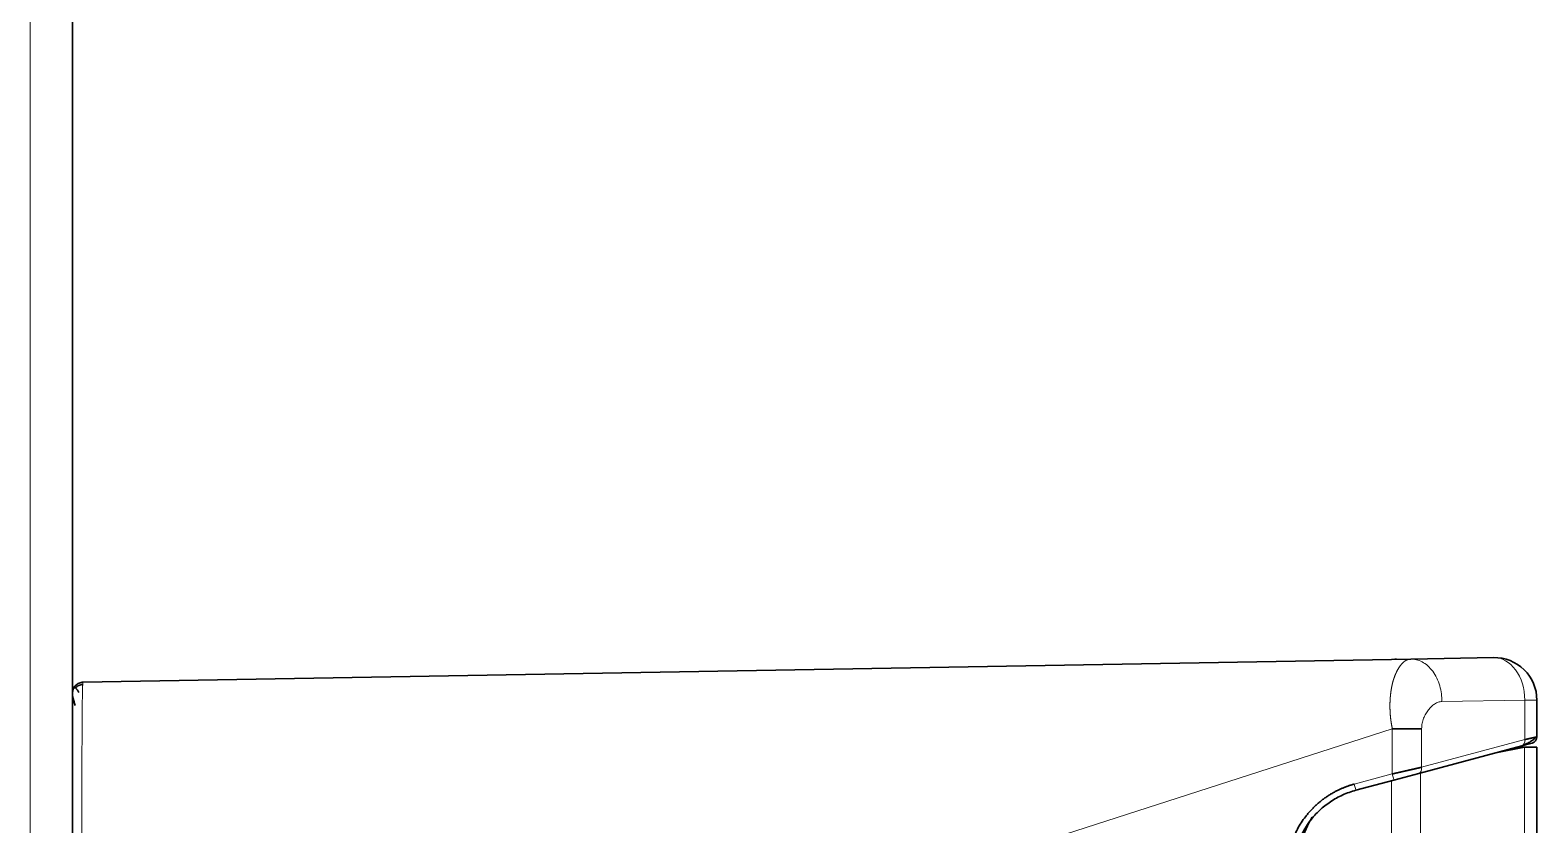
# Model space of a CAD drawing. Header units: inches. Extents: x -1096 to 3103, y -191 to 3207.
# Drawn here: x 3032.3 to 3103.3, y 1666.5 to 1703.9 of the extents above; entities that cross this region are included whole.
import ezdxf

# ---------------------------------------------------------------- set-up
doc = ezdxf.new("R2010")
doc.units = ezdxf.units.IN

msp = doc.modelspace()

# ---------------------------------------------------------------- linework, layer by layer
at = {"lineweight": 13}
for p, q in [((3032.306, 1895.141), (3032.306, 1263.141)), ((3102.739, 1672.362), (3098.835, 1672.294)), ((3102.739, 1672.362), (3103.306, 1672.362)), ((3102.739, 1672.362), (3102.739, 1670.498)), ((3096.495, 1671.013), (3034.819, 1651.136)), ((3096.495, 1671.013), (3096.495, 1668.88)), ((3097.876, 1669.195), (3097.876, 1671.013)), ((3097.876, 1669.195), (3102.739, 1670.498)), ((3102.72, 1670.141), (3102.72, 1494.441)), ((3094.701, 1668.399), (3096.495, 1668.88)), ((3096.454, 1668.559), (3096.454, 1495.55)), ((3097.824, 1668.926), (3097.824, 1495.414))]:
    msp.add_line(p, q, dxfattribs=at)
at = {"lineweight": 35}
for p, q in [((3034.306, 1895.141), (3034.306, 1263.141)), ((3034.797, 1673.202), (3097.367, 1674.294)), ((3101.271, 1674.362), (3097.367, 1674.294)), ((3103.306, 1670.627), (3103.306, 1672.362)), ((3096.495, 1671.013), (3097.876, 1671.013)), ((3102.601, 1670.208), (3097.738, 1668.905)), ((3102.72, 1670.141), (3101.287, 1669.856)), ((3102.35, 1670.141), (3102.72, 1670.141)), ((3102.601, 1670.208), (3103.084, 1670.337)), ((3103.306, 1670.141), (3102.72, 1670.141)), ((3103.306, 1670.141), (3103.306, 1494.441)), ((3096.565, 1668.59), (3094.771, 1668.11)), ((3096.565, 1668.59), (3097.738, 1668.905))]:
    msp.add_line(p, q, dxfattribs=at)
for centre, radius, start, end in [((3101.306, 1672.362), 2, 0, 91), ((3103.006, 1670.627), 0.3, 285, 0)]:
    msp.add_arc(centre, radius, start, end, dxfattribs=at)
at = {"lineweight": 13}
for centre, major_axis, ratio, start_param, end_param in [((3101.306, 1672.362), (-0.035, 2), 0.716249, 4.699887, 6.283185), ((3102.524, 1670.498), (-0.078, 0.29), 0.7041, 3.141593, 4.525918), ((3096.487, 1668.88), (-0.078, 0.29), 0.025286, 3.141593, 4.705614), ((3097.661, 1669.195), (0.078, -0.29), 0.7041, 0, 1.384325), ((3094.693, 1668.399), (0.078, -0.29), 0.025286, 0, 1.564021)]:
    msp.add_ellipse(centre, major_axis=major_axis, ratio=ratio, start_param=start_param, end_param=end_param, dxfattribs=at)
at = {"lineweight": 35}
msp.add_ellipse((3096.557, 1664.501), major_axis=(0, 4.5), ratio=0.999762, start_param=1.024827, end_param=1.570796, dxfattribs=at)
at = {"lineweight": 13}
for points, knots in [([(3096.495, 1671.013), (3096.494, 1671.02), (3096.49, 1671.036), (3096.486, 1671.058), (3096.481, 1671.081), (3096.476, 1671.104), (3096.472, 1671.127), (3096.467, 1671.15), (3096.463, 1671.173), (3096.459, 1671.196), (3096.455, 1671.219), (3096.451, 1671.243), (3096.447, 1671.266), (3096.443, 1671.29), (3096.44, 1671.313), (3096.436, 1671.337), (3096.433, 1671.36), (3096.43, 1671.384), (3096.427, 1671.408), (3096.424, 1671.432), (3096.421, 1671.456), (3096.418, 1671.479), (3096.415, 1671.503), (3096.412, 1671.527), (3096.41, 1671.551), (3096.408, 1671.576), (3096.405, 1671.6), (3096.403, 1671.624), (3096.401, 1671.648), (3096.399, 1671.672), (3096.397, 1671.697), (3096.396, 1671.721), (3096.394, 1671.745), (3096.393, 1671.769), (3096.391, 1671.794), (3096.39, 1671.818), (3096.389, 1671.842), (3096.388, 1671.867), (3096.387, 1671.891), (3096.386, 1671.916), (3096.385, 1671.94), (3096.385, 1671.964), (3096.384, 1671.989), (3096.384, 1672.013), (3096.384, 1672.038), (3096.383, 1672.062), (3096.383, 1672.086), (3096.383, 1672.111), (3096.384, 1672.135), (3096.384, 1672.159), (3096.384, 1672.184), (3096.385, 1672.208), (3096.385, 1672.232), (3096.386, 1672.256), (3096.387, 1672.28), (3096.388, 1672.305), (3096.389, 1672.329), (3096.39, 1672.353), (3096.392, 1672.377), (3096.393, 1672.401), (3096.394, 1672.425), (3096.396, 1672.448), (3096.398, 1672.472), (3096.4, 1672.496), (3096.402, 1672.52), (3096.404, 1672.543), (3096.406, 1672.567), (3096.408, 1672.591), (3096.411, 1672.614), (3096.413, 1672.637), (3096.416, 1672.661), (3096.419, 1672.684), (3096.422, 1672.707), (3096.425, 1672.73), (3096.428, 1672.753), (3096.431, 1672.776), (3096.434, 1672.799), (3096.438, 1672.822), (3096.441, 1672.844), (3096.445, 1672.867), (3096.449, 1672.889), (3096.453, 1672.912), (3096.457, 1672.934), (3096.461, 1672.956), (3096.465, 1672.978), (3096.469, 1673), (3096.474, 1673.022), (3096.478, 1673.044), (3096.483, 1673.065), (3096.488, 1673.087), (3096.493, 1673.108), (3096.498, 1673.129), (3096.503, 1673.151), (3096.508, 1673.172), (3096.514, 1673.192), (3096.519, 1673.213), (3096.525, 1673.234), (3096.53, 1673.253), (3096.536, 1673.273), (3096.541, 1673.291), (3096.547, 1673.31), (3096.553, 1673.329), (3096.559, 1673.349), (3096.566, 1673.368), (3096.572, 1673.388), (3096.579, 1673.407), (3096.586, 1673.427), (3096.594, 1673.447), (3096.601, 1673.468), (3096.609, 1673.488), (3096.617, 1673.508), (3096.625, 1673.529), (3096.634, 1673.549), (3096.642, 1673.57), (3096.651, 1673.591), (3096.66, 1673.611), (3096.67, 1673.632), (3096.679, 1673.653), (3096.689, 1673.673), (3096.699, 1673.694), (3096.709, 1673.714), (3096.72, 1673.735), (3096.73, 1673.755), (3096.741, 1673.776), (3096.752, 1673.796), (3096.764, 1673.816), (3096.775, 1673.836), (3096.787, 1673.856), (3096.799, 1673.875), (3096.811, 1673.895), (3096.824, 1673.914), (3096.837, 1673.933), (3096.85, 1673.952), (3096.863, 1673.97), (3096.876, 1673.988), (3096.89, 1674.006), (3096.904, 1674.023), (3096.918, 1674.041), (3096.932, 1674.057), (3096.947, 1674.074), (3096.961, 1674.089), (3096.976, 1674.105), (3096.992, 1674.12), (3097.007, 1674.134), (3097.023, 1674.148), (3097.039, 1674.162), (3097.055, 1674.175), (3097.072, 1674.187), (3097.088, 1674.199), (3097.105, 1674.21), (3097.122, 1674.221), (3097.14, 1674.231), (3097.157, 1674.24), (3097.175, 1674.249), (3097.193, 1674.257), (3097.212, 1674.264), (3097.23, 1674.27), (3097.249, 1674.276), (3097.268, 1674.281), (3097.287, 1674.285), (3097.307, 1674.289), (3097.327, 1674.291), (3097.347, 1674.293), (3097.36, 1674.293), (3097.367, 1674.294)], [0, 0, 0, 0, 0.004589, 0.009191, 0.013806, 0.018433, 0.023072, 0.027725, 0.032389, 0.037066, 0.041756, 0.046459, 0.051174, 0.055901, 0.060641, 0.065394, 0.070159, 0.074936, 0.079726, 0.084528, 0.089343, 0.09417, 0.099009, 0.103861, 0.108724, 0.1136, 0.118488, 0.123388, 0.1283, 0.133224, 0.13816, 0.143107, 0.148066, 0.153037, 0.15802, 0.163014, 0.168019, 0.173036, 0.178064, 0.183103, 0.188153, 0.193214, 0.198287, 0.20337, 0.208464, 0.213568, 0.218683, 0.223809, 0.228945, 0.234092, 0.239248, 0.244415, 0.249592, 0.254779, 0.259976, 0.265182, 0.270398, 0.275624, 0.280859, 0.286104, 0.291358, 0.296621, 0.301893, 0.307174, 0.312464, 0.317762, 0.323069, 0.328385, 0.333709, 0.339041, 0.344381, 0.349729, 0.355085, 0.360448, 0.365819, 0.371198, 0.376583, 0.381976, 0.387376, 0.392783, 0.398196, 0.403616, 0.409043, 0.414476, 0.419915, 0.42536, 0.430811, 0.436267, 0.44173, 0.447197, 0.452671, 0.458149, 0.463632, 0.46912, 0.474613, 0.480111, 0.485613, 0.49112, 0.496123, 0.501223, 0.506422, 0.511718, 0.517112, 0.522601, 0.528186, 0.533867, 0.539642, 0.545511, 0.551473, 0.557529, 0.563676, 0.569916, 0.576245, 0.582666, 0.589175, 0.595773, 0.602459, 0.609232, 0.616092, 0.623037, 0.630068, 0.637182, 0.644379, 0.651659, 0.65902, 0.666461, 0.673983, 0.681583, 0.689261, 0.697016, 0.704848, 0.712754, 0.720735, 0.728789, 0.736916, 0.745114, 0.753382, 0.761721, 0.770128, 0.778603, 0.787145, 0.795753, 0.804426, 0.813164, 0.821965, 0.830828, 0.839754, 0.848739, 0.857784, 0.866888, 0.87605, 0.885269, 0.894543, 0.903873, 0.913257, 0.922693, 0.932183, 0.941723, 0.951314, 0.960955, 0.970644, 0.980382, 0.990168, 1, 1, 1, 1]), ([(3098.835, 1672.294), (3098.834, 1672.413), (3098.816, 1672.659), (3098.736, 1673.037), (3098.597, 1673.402), (3098.404, 1673.727), (3098.167, 1673.99), (3097.902, 1674.174), (3097.629, 1674.277), (3097.452, 1674.295), (3097.367, 1674.294)], [0, 0, 0, 0, 0.124948, 0.249956, 0.374963, 0.49997, 0.624978, 0.749985, 0.874993, 1, 1, 1, 1]), ([(3034.797, 1673.202), (3034.797, 1673.202), (3034.797, 1673.201), (3034.796, 1673.201), (3034.796, 1673.2), (3034.795, 1673.199), (3034.795, 1673.198), (3034.794, 1673.196), (3034.794, 1673.194), (3034.793, 1673.191), (3034.792, 1673.188), (3034.792, 1673.184), (3034.791, 1673.18), (3034.79, 1673.174), (3034.79, 1673.168), (3034.789, 1673.161), (3034.788, 1673.153), (3034.787, 1673.144), (3034.787, 1673.134), (3034.786, 1673.123), (3034.785, 1673.11), (3034.784, 1673.096), (3034.783, 1673.081), (3034.782, 1673.064), (3034.781, 1673.046), (3034.78, 1673.026), (3034.78, 1673.005), (3034.779, 1672.981), (3034.778, 1672.956), (3034.777, 1672.928), (3034.776, 1672.899), (3034.775, 1672.867), (3034.774, 1672.833), (3034.773, 1672.797), (3034.772, 1672.758), (3034.771, 1672.716), (3034.77, 1672.672), (3034.769, 1672.624), (3034.769, 1672.574), (3034.768, 1672.521), (3034.767, 1672.465), (3034.766, 1672.405), (3034.765, 1672.342), (3034.764, 1672.275), (3034.763, 1672.205), (3034.762, 1672.131), (3034.761, 1672.053), (3034.761, 1671.97), (3034.76, 1671.884), (3034.759, 1671.793), (3034.758, 1671.698), (3034.757, 1671.599), (3034.755, 1671.308), (3034.752, 1670.794), (3034.749, 1669.996), (3034.747, 1669.166), (3034.747, 1668.33), (3034.746, 1667.507), (3034.747, 1666.911), (3034.747, 1666.554), (3034.747, 1666.425), (3034.747, 1666.295), (3034.748, 1666.165), (3034.748, 1666.034), (3034.748, 1665.902), (3034.748, 1665.77), (3034.749, 1665.636), (3034.749, 1665.503), (3034.749, 1665.368), (3034.749, 1665.233), (3034.75, 1665.097), (3034.75, 1664.961), (3034.75, 1664.824), (3034.751, 1664.686), (3034.751, 1664.548), (3034.752, 1664.409), (3034.752, 1664.27), (3034.752, 1664.13), (3034.753, 1663.99), (3034.753, 1663.849), (3034.754, 1663.707), (3034.754, 1663.566), (3034.755, 1663.423), (3034.755, 1663.281), (3034.755, 1663.137), (3034.756, 1662.994), (3034.756, 1662.85), (3034.757, 1662.705), (3034.758, 1662.561), (3034.758, 1662.415), (3034.759, 1662.27), (3034.759, 1662.124), (3034.76, 1661.978), (3034.76, 1661.831), (3034.761, 1661.684), (3034.761, 1661.537), (3034.762, 1661.39), (3034.763, 1661.242), (3034.763, 1661.094), (3034.764, 1660.946), (3034.765, 1660.798), (3034.765, 1660.649), (3034.766, 1660.5), (3034.767, 1660.351), (3034.767, 1660.202), (3034.768, 1660.052), (3034.769, 1659.903), (3034.769, 1659.753), (3034.77, 1659.603), (3034.771, 1659.453), (3034.771, 1659.302), (3034.772, 1659.152), (3034.773, 1659.002), (3034.773, 1658.851), (3034.774, 1658.7), (3034.775, 1658.55), (3034.776, 1658.399), (3034.776, 1658.248), (3034.777, 1658.097), (3034.778, 1657.946), (3034.779, 1657.795), (3034.779, 1657.645), (3034.78, 1657.494), (3034.781, 1657.343), (3034.782, 1657.192), (3034.783, 1657.041), (3034.783, 1656.89), (3034.784, 1656.739), (3034.785, 1656.589), (3034.786, 1656.438), (3034.787, 1656.288), (3034.788, 1656.137), (3034.788, 1655.987), (3034.789, 1655.837), (3034.79, 1655.686), (3034.791, 1655.536), (3034.792, 1655.387), (3034.793, 1655.237), (3034.794, 1655.087), (3034.794, 1654.938), (3034.795, 1654.789), (3034.796, 1654.64), (3034.797, 1654.491), (3034.798, 1654.342), (3034.799, 1654.194), (3034.8, 1654.045), (3034.801, 1653.897), (3034.802, 1653.75), (3034.803, 1653.602), (3034.803, 1653.455), (3034.804, 1653.308), (3034.805, 1653.161), (3034.806, 1653.014), (3034.807, 1652.868), (3034.808, 1652.722), (3034.809, 1652.576), (3034.81, 1652.431), (3034.811, 1652.286), (3034.812, 1652.141), (3034.813, 1651.997), (3034.814, 1651.852), (3034.815, 1651.709), (3034.816, 1651.565), (3034.817, 1651.422), (3034.818, 1651.279), (3034.819, 1651.184), (3034.819, 1651.136)], [0, 0, 0, 0, 0.001947, 0.004012, 0.006194, 0.008495, 0.010912, 0.013448, 0.016101, 0.018872, 0.021761, 0.024767, 0.027892, 0.031134, 0.034495, 0.037973, 0.04157, 0.045284, 0.049117, 0.053068, 0.057137, 0.061325, 0.06563, 0.070055, 0.074597, 0.079258, 0.084038, 0.088937, 0.093954, 0.09909, 0.104344, 0.109718, 0.11521, 0.120822, 0.126553, 0.132402, 0.138371, 0.14446, 0.150667, 0.156994, 0.163441, 0.170007, 0.176693, 0.183499, 0.190424, 0.197469, 0.204635, 0.21192, 0.219326, 0.226852, 0.234498, 0.242265, 0.250153, 0.300316, 0.347092, 0.39046, 0.430396, 0.466883, 0.499905, 0.505094, 0.510274, 0.515445, 0.520607, 0.525759, 0.530901, 0.536035, 0.541159, 0.546274, 0.551379, 0.556475, 0.561562, 0.566639, 0.571707, 0.576765, 0.581814, 0.586854, 0.591884, 0.596904, 0.601915, 0.606916, 0.611908, 0.616891, 0.621863, 0.626826, 0.63178, 0.636723, 0.641657, 0.646582, 0.651496, 0.656401, 0.661297, 0.666182, 0.671058, 0.675924, 0.68078, 0.685626, 0.690463, 0.695289, 0.700106, 0.704913, 0.70971, 0.714497, 0.719275, 0.724042, 0.7288, 0.733547, 0.738285, 0.743013, 0.747731, 0.752439, 0.757137, 0.761825, 0.766503, 0.771171, 0.77583, 0.780478, 0.785117, 0.789745, 0.794364, 0.798972, 0.803571, 0.80816, 0.812738, 0.817307, 0.821866, 0.826414, 0.830953, 0.835481, 0.84, 0.844508, 0.849007, 0.853495, 0.857973, 0.862441, 0.866899, 0.871346, 0.875784, 0.880211, 0.884628, 0.889035, 0.893432, 0.897818, 0.902195, 0.906561, 0.910916, 0.915262, 0.919597, 0.923922, 0.928236, 0.932541, 0.936835, 0.941118, 0.945391, 0.949654, 0.953907, 0.958149, 0.962381, 0.966602, 0.970813, 0.975014, 0.979204, 0.983384, 0.987554, 0.991713, 0.995862, 1, 1, 1, 1]), ([(3098.835, 1672.294), (3098.775, 1672.293), (3098.686, 1672.275), (3098.572, 1672.225), (3098.489, 1672.177), (3098.41, 1672.12), (3098.308, 1672.032), (3098.19, 1671.902), (3098.067, 1671.717), (3097.967, 1671.505), (3097.895, 1671.269), (3097.876, 1671.099), (3097.876, 1671.013)], [0, 0, 0, 0, 0.125, 0.1875, 0.25, 0.3125, 0.375, 0.5, 0.625, 0.75, 0.875, 1, 1, 1, 1])]:
    msp.add_open_spline(points, degree=3, knots=knots, dxfattribs=at)
at = {"lineweight": 35}
for points, degree in [([(3096.611, 1674.281), (3096.636, 1674.281), (3096.661, 1674.282), (3096.686, 1674.282)], 3), ([(3034.597, 1672.723), (3034.413, 1673.068), (3034.335, 1672.869)], 2), ([(3034.307, 1672.575), (3034.298, 1672.554), (3034.432, 1672.1)], 2)]:
    msp.add_open_spline(points, degree=degree, dxfattribs=at)
for points, knots in [([(3034.797, 1673.202), (3034.74, 1673.2), (3034.613, 1673.177), (3034.435, 1673.06), (3034.326, 1672.881), (3034.306, 1672.757), (3034.306, 1672.702)], [0, 0, 0, 0, 0.246295, 0.505088, 0.763882, 1, 1, 1, 1]), ([(3034.789, 1673.092), (3034.758, 1673.091), (3034.695, 1673.083), (3034.602, 1673.053), (3034.514, 1673.002), (3034.462, 1672.958), (3034.439, 1672.932)], [0, 0, 0, 0, 0.233746, 0.480762, 0.738084, 1, 1, 1, 1]), ([(3102.664, 1670.241), (3102.741, 1670.271), (3102.883, 1670.333), (3103.062, 1670.434), (3103.195, 1670.532), (3103.25, 1670.591), (3103.268, 1670.618)], [0, 0, 0, 0, 0.242666, 0.491084, 0.744053, 1, 1, 1, 1]), ([(3102.739, 1670.498), (3102.744, 1670.499), (3102.753, 1670.501), (3102.768, 1670.504), (3102.782, 1670.508), (3102.797, 1670.511), (3102.811, 1670.514), (3102.825, 1670.517), (3102.838, 1670.521), (3102.852, 1670.524), (3102.865, 1670.527), (3102.878, 1670.53), (3102.891, 1670.533), (3102.904, 1670.536), (3102.916, 1670.538), (3102.929, 1670.541), (3102.941, 1670.544), (3102.953, 1670.547), (3102.965, 1670.549), (3102.976, 1670.552), (3102.988, 1670.555), (3102.999, 1670.557), (3103.01, 1670.56), (3103.021, 1670.562), (3103.031, 1670.565), (3103.042, 1670.567), (3103.052, 1670.569), (3103.062, 1670.572), (3103.072, 1670.574), (3103.082, 1670.576), (3103.091, 1670.578), (3103.1, 1670.58), (3103.109, 1670.582), (3103.118, 1670.584), (3103.127, 1670.586), (3103.135, 1670.588), (3103.144, 1670.59), (3103.152, 1670.592), (3103.16, 1670.593), (3103.167, 1670.595), (3103.175, 1670.597), (3103.182, 1670.599), (3103.189, 1670.6), (3103.196, 1670.602), (3103.202, 1670.603), (3103.209, 1670.605), (3103.215, 1670.606), (3103.221, 1670.607), (3103.227, 1670.609), (3103.232, 1670.61), (3103.238, 1670.611), (3103.243, 1670.612), (3103.248, 1670.613), (3103.253, 1670.615), (3103.257, 1670.616), (3103.262, 1670.617), (3103.266, 1670.618), (3103.27, 1670.618), (3103.273, 1670.619), (3103.277, 1670.62), (3103.28, 1670.621), (3103.284, 1670.622), (3103.286, 1670.622), (3103.289, 1670.623), (3103.292, 1670.623), (3103.294, 1670.624), (3103.296, 1670.625), (3103.298, 1670.625), (3103.3, 1670.625), (3103.301, 1670.626), (3103.303, 1670.626), (3103.304, 1670.626), (3103.305, 1670.627), (3103.305, 1670.627), (3103.306, 1670.627), (3103.306, 1670.627), (3103.306, 1670.627), (3103.306, 1670.627)], [0, 0, 0, 0, 0.013908, 0.0278, 0.041676, 0.055537, 0.069382, 0.083212, 0.097027, 0.110825, 0.124609, 0.138377, 0.15213, 0.165868, 0.179591, 0.193299, 0.206992, 0.220669, 0.234332, 0.24798, 0.261614, 0.275232, 0.288836, 0.302425, 0.316, 0.32956, 0.343106, 0.356638, 0.370155, 0.383657, 0.397146, 0.410621, 0.424081, 0.437527, 0.45096, 0.464378, 0.477783, 0.491174, 0.504551, 0.517915, 0.531265, 0.544601, 0.557924, 0.571233, 0.584529, 0.597812, 0.611082, 0.624338, 0.637581, 0.650812, 0.664029, 0.677233, 0.690425, 0.703603, 0.716769, 0.729922, 0.743063, 0.756191, 0.769306, 0.78241, 0.7955, 0.808579, 0.821645, 0.834699, 0.847741, 0.860771, 0.873789, 0.886795, 0.899789, 0.912772, 0.925742, 0.938702, 0.951649, 0.964585, 0.97751, 0.990423, 1, 1, 1, 1]), ([(3096.495, 1668.88), (3096.502, 1668.882), (3096.516, 1668.885), (3096.538, 1668.89), (3096.559, 1668.895), (3096.579, 1668.9), (3096.6, 1668.905), (3096.621, 1668.909), (3096.642, 1668.914), (3096.662, 1668.919), (3096.683, 1668.923), (3096.703, 1668.928), (3096.723, 1668.933), (3096.744, 1668.937), (3096.764, 1668.942), (3096.784, 1668.946), (3096.803, 1668.951), (3096.823, 1668.955), (3096.843, 1668.96), (3096.862, 1668.964), (3096.882, 1668.969), (3096.901, 1668.973), (3096.92, 1668.977), (3096.939, 1668.982), (3096.958, 1668.986), (3096.977, 1668.99), (3096.996, 1668.995), (3097.015, 1668.999), (3097.033, 1669.003), (3097.051, 1669.007), (3097.07, 1669.011), (3097.088, 1669.015), (3097.106, 1669.019), (3097.124, 1669.023), (3097.141, 1669.027), (3097.159, 1669.031), (3097.176, 1669.035), (3097.194, 1669.039), (3097.211, 1669.043), (3097.228, 1669.047), (3097.245, 1669.051), (3097.262, 1669.054), (3097.278, 1669.058), (3097.295, 1669.062), (3097.311, 1669.066), (3097.328, 1669.069), (3097.344, 1669.073), (3097.36, 1669.076), (3097.376, 1669.08), (3097.391, 1669.084), (3097.407, 1669.087), (3097.422, 1669.091), (3097.438, 1669.094), (3097.453, 1669.097), (3097.468, 1669.101), (3097.483, 1669.104), (3097.498, 1669.108), (3097.512, 1669.111), (3097.527, 1669.114), (3097.541, 1669.118), (3097.555, 1669.121), (3097.569, 1669.124), (3097.583, 1669.127), (3097.597, 1669.13), (3097.611, 1669.133), (3097.624, 1669.136), (3097.637, 1669.14), (3097.651, 1669.143), (3097.664, 1669.146), (3097.677, 1669.149), (3097.689, 1669.151), (3097.702, 1669.154), (3097.715, 1669.157), (3097.727, 1669.16), (3097.739, 1669.163), (3097.751, 1669.166), (3097.763, 1669.169), (3097.775, 1669.171), (3097.787, 1669.174), (3097.798, 1669.177), (3097.81, 1669.179), (3097.821, 1669.182), (3097.832, 1669.185), (3097.843, 1669.187), (3097.854, 1669.19), (3097.865, 1669.192), (3097.872, 1669.194), (3097.876, 1669.195)], [0, 0, 0, 0, 0.01379, 0.027532, 0.041225, 0.054871, 0.068467, 0.082016, 0.095516, 0.108967, 0.12237, 0.135725, 0.149032, 0.16229, 0.1755, 0.188662, 0.201775, 0.21484, 0.227857, 0.240825, 0.253745, 0.266617, 0.279441, 0.292216, 0.304943, 0.317621, 0.330252, 0.342834, 0.355368, 0.367853, 0.380291, 0.39268, 0.405021, 0.417313, 0.429558, 0.441754, 0.453902, 0.466002, 0.478054, 0.490057, 0.502012, 0.513919, 0.525778, 0.537589, 0.549352, 0.561066, 0.572733, 0.584351, 0.595921, 0.607443, 0.618916, 0.630342, 0.64172, 0.653049, 0.664331, 0.675564, 0.686749, 0.697887, 0.708976, 0.720017, 0.73101, 0.741955, 0.752852, 0.763701, 0.774502, 0.785255, 0.79596, 0.806617, 0.817226, 0.827788, 0.838301, 0.848766, 0.859184, 0.869553, 0.879874, 0.890148, 0.900374, 0.910552, 0.920682, 0.930764, 0.940798, 0.950785, 0.960723, 0.970614, 0.980457, 0.990253, 1, 1, 1, 1]), ([(3094.701, 1668.399), (3094.69, 1668.396), (3094.667, 1668.39), (3094.631, 1668.38), (3094.592, 1668.369), (3094.551, 1668.356), (3094.507, 1668.343), (3094.461, 1668.328), (3094.412, 1668.311), (3094.361, 1668.293), (3094.307, 1668.274), (3094.251, 1668.252), (3094.193, 1668.229), (3094.133, 1668.204), (3094.07, 1668.177), (3094.006, 1668.148), (3093.939, 1668.116), (3093.871, 1668.082), (3093.801, 1668.046), (3093.729, 1668.007), (3093.655, 1667.965), (3093.58, 1667.92), (3093.504, 1667.873), (3093.404, 1667.807), (3093.282, 1667.722), (3093.141, 1667.615), (3093.006, 1667.503), (3092.878, 1667.389), (3092.756, 1667.271), (3092.638, 1667.147), (3092.518, 1667.011), (3092.369, 1666.825), (3092.197, 1666.58), (3092.038, 1666.31), (3091.915, 1666.062), (3091.821, 1665.847), (3091.762, 1665.685), (3091.718, 1665.555), (3091.679, 1665.43), (3091.623, 1665.219), (3091.578, 1665.001), (3091.55, 1664.81), (3091.535, 1664.681), (3091.525, 1664.565), (3091.519, 1664.465), (3091.516, 1664.379), (3091.514, 1664.307), (3091.514, 1664.265), (3091.514, 1664.246)], [0, 0, 0, 0, 0.006142, 0.012789, 0.019941, 0.027596, 0.035751, 0.044406, 0.053558, 0.063206, 0.073348, 0.083983, 0.095109, 0.106725, 0.11883, 0.131423, 0.144502, 0.158067, 0.172117, 0.186652, 0.201671, 0.217174, 0.23316, 0.249631, 0.281017, 0.312348, 0.343634, 0.374886, 0.403665, 0.434129, 0.466278, 0.500116, 0.561257, 0.625308, 0.666998, 0.708729, 0.750524, 0.758559, 0.781871, 0.820533, 0.874707, 0.900419, 0.923556, 0.944101, 0.962036, 0.977343, 0.990003, 1, 1, 1, 1]), ([(3094.771, 1668.11), (3094.56, 1668.053), (3094.354, 1667.98), (3093.957, 1667.799), (3093.765, 1667.693), (3093.402, 1667.451), (3093.231, 1667.315), (3092.913, 1667.016), (3092.765, 1666.854), (3092.5, 1666.508), (3092.381, 1666.324), (3092.176, 1665.939), (3092.089, 1665.738), (3091.948, 1665.325), (3091.895, 1665.113), (3091.824, 1664.682), (3091.806, 1664.464), (3091.806, 1664.246)], [0, 0, 0, 0, 0.125, 0.125, 0.25, 0.25, 0.375, 0.375, 0.5, 0.5, 0.625, 0.625, 0.75, 0.75, 0.875, 0.875, 1, 1, 1, 1])]:
    msp.add_open_spline(points, degree=3, knots=knots, dxfattribs=at)

doc.saveas('drawing.dxf')
